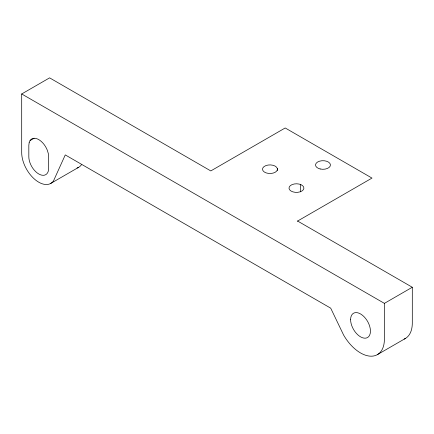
<?xml version="1.0" encoding="UTF-8"?>
<svg xmlns="http://www.w3.org/2000/svg" width="434" height="434" viewBox="0 0 434 434"><rect width="100%" height="100%" fill="white"/><g stroke="black" fill="none" stroke-linecap="round" stroke-linejoin="round"><path stroke-width="0.65" d="M21.7 93.966L384.399 303.366L384.399 339.166A33.76 19.492 60 0 1 369.665 356.119A33.76 19.492 60 0 1 343.652 335.129L330.703 308.162L65.263 154.911L53.518 180.88A24.114 13.921 60 0 1 34.335 178.982A24.114 13.921 60 0 1 21.7 152.67L21.7 93.966L49.601 77.854L210.799 170.925L285.198 127.97L371.998 178.086L297.333 221.194M30.06 140.594L34.129 138.245M50.805 183.398L78.706 167.285M384.399 303.366L412.3 287.259L412.3 323.053A33.76 19.492 60 0 1 404.173 339.084M377.406 354.616L405.307 338.509M297.599 221.036L412.3 287.259M300.55 184.521L300.55 191.812M277.331 168.62L277.331 170.605M81.418 164.774A24.114 13.921 60 0 1 77.03 168.018M29.17 142.564L28.828 145.33L28.828 156.788A14.029 8.1 60 0 0 38.751 173.969A14.029 8.1 60 0 0 48.668 168.24L48.668 156.788L48.331 153.625L47.339 150.294A14.029 8.1 60 0 0 30.158 140.372L29.17 142.564M300.833 184.607L299.124 184.07A7.454 4.302 0 0 0 289.017 188.389A7.454 4.302 0 0 0 300.062 191.85A7.454 4.302 0 0 0 300.833 184.607M320.173 168.978L318.485 168.425A7.454 4.302 0 0 1 319.511 161.188A7.454 4.302 0 0 1 330.431 164.784A7.454 4.302 0 0 1 320.173 168.978M277.375 169.651L277.326 168.528A7.454 4.302 0 0 0 265.798 165.636A7.454 4.302 0 0 0 266.123 172.889A7.454 4.302 0 0 0 277.375 169.651M350.612 319.657A14.029 8.1 60 0 0 365.488 338.167A14.029 8.1 60 0 0 365.488 318.328A14.029 8.1 60 0 0 350.612 319.657"/></g></svg>
